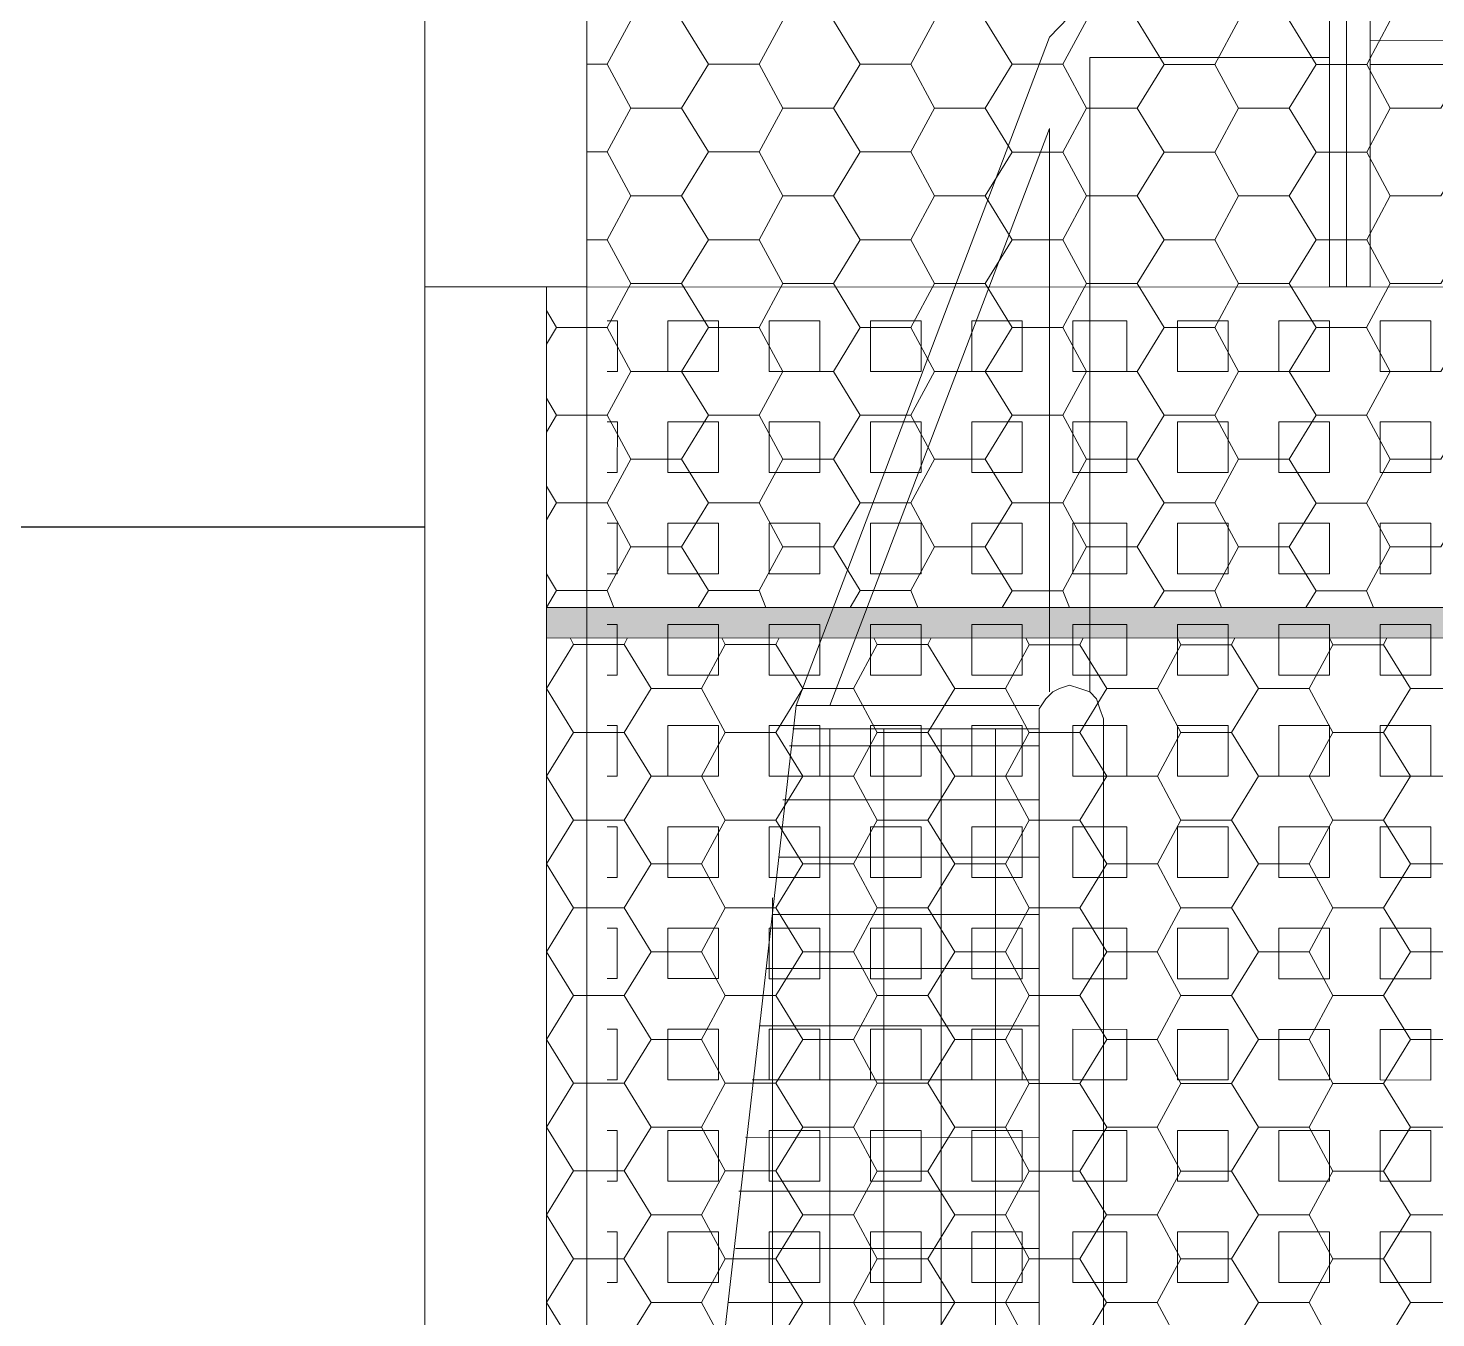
# Model space of a CAD drawing. Extents: x 3377 to 3790, y 1673 to 1846.
# Drawn here: x 3513.335 to 3515.099, y 1763.606 to 1765.223 of the extents above; entities that cross this region are included whole.
import ezdxf

# ---------------------------------------------------------------- set-up
doc = ezdxf.new("R2010")
doc.units = 0
doc.header["$LTSCALE"] = 2
for name, color, linetype, true_color in [('PDF7_0', 7, 'Continuous', 0xc6c6c6), ('PDF7_04-DETALHE', 7, 'Continuous', 0xc6c6c6), ('PDF7_13-CORTE', 7, 'Continuous', 0xe3e3e3)]:
    doc.layers.add(name, color=color, linetype=linetype, true_color=true_color)
doc.layers.add('PDF7_cor 1', color=7, linetype='Continuous')

msp = doc.modelspace()

# ---------------------------------------------------------------- linework, layer by layer
at = {"color": 1}
msp.add_line((3512.4, 1764.5976), (3513.832, 1764.5976), dxfattribs=at)
at = {"layer": 'PDF7_0', "lineweight": 0}
for points in [[(3514.0606, 1765.1776), (3514.0902, 1765.2326)], [(3514.1537, 1765.2326), (3514.1875, 1765.1776), (3514.251, 1765.1776), (3514.2806, 1765.2326)], [(3514.3441, 1765.2326), (3514.3779, 1765.1776), (3514.4414, 1765.1776), (3514.471, 1765.2326)], [(3514.5345, 1765.2326), (3514.5684, 1765.1776), (3514.6318, 1765.1776), (3514.6615, 1765.2326)], [(3514.7249, 1765.2326), (3514.7588, 1765.1775), (3514.8223, 1765.1775), (3514.8519, 1765.2326)], [(3514.9154, 1765.2325), (3514.9492, 1765.1775), (3515.0127, 1765.1775), (3515.0423, 1765.2325)], [(3514.0352, 1765.1776), (3514.0606, 1765.1776), (3514.0902, 1765.1226), (3514.1537, 1765.1226), (3514.1875, 1765.1776)], [(3514.251, 1765.1776), (3514.2806, 1765.1226), (3514.3441, 1765.1226), (3514.3779, 1765.1776)], [(3514.4414, 1765.1776), (3514.471, 1765.1226), (3514.5345, 1765.1226), (3514.5684, 1765.1776)], [(3514.6318, 1765.1776), (3514.6615, 1765.1225), (3514.7249, 1765.1225), (3514.7588, 1765.1775)], [(3514.8223, 1765.1775), (3514.8519, 1765.1225), (3514.9153, 1765.1225), (3514.9492, 1765.1775)], [(3515.0127, 1765.1775), (3515.0423, 1765.1225), (3515.1058, 1765.1225), (3515.1396, 1765.1775)], [(3514.0606, 1765.0676), (3514.0902, 1765.1226)], [(3514.1537, 1765.1226), (3514.1875, 1765.0676), (3514.251, 1765.0676), (3514.2806, 1765.1226)], [(3514.3441, 1765.1226), (3514.3779, 1765.0676), (3514.4414, 1765.0676), (3514.471, 1765.1226)], [(3514.5345, 1765.1226), (3514.5684, 1765.0675), (3514.6318, 1765.0675), (3514.6615, 1765.1225)], [(3514.7249, 1765.1225), (3514.7588, 1765.0675), (3514.8222, 1765.0675), (3514.8519, 1765.1225)], [(3514.9153, 1765.1225), (3514.9492, 1765.0675), (3515.0127, 1765.0675), (3515.0423, 1765.1225)], [(3514.0352, 1765.0676), (3514.0606, 1765.0676), (3514.0902, 1765.0126), (3514.1537, 1765.0126), (3514.1875, 1765.0676)], [(3514.251, 1765.0676), (3514.2806, 1765.0126), (3514.3441, 1765.0125), (3514.3779, 1765.0676)], [(3514.4414, 1765.0676), (3514.471, 1765.0125), (3514.5345, 1765.0125), (3514.5684, 1765.0675)], [(3514.6318, 1765.0675), (3514.6614, 1765.0125), (3514.7249, 1765.0125), (3514.7588, 1765.0675)], [(3514.8222, 1765.0675), (3514.8519, 1765.0125), (3514.9153, 1765.0125), (3514.9492, 1765.0675)], [(3515.0127, 1765.0675), (3515.0423, 1765.0125), (3515.1058, 1765.0125), (3515.1396, 1765.0675)], [(3514.0606, 1764.9576), (3514.0902, 1765.0126)], [(3514.1537, 1765.0126), (3514.1875, 1764.9575), (3514.251, 1764.9575), (3514.2806, 1765.0126)], [(3514.3441, 1765.0125), (3514.3779, 1764.9575), (3514.4414, 1764.9575), (3514.471, 1765.0125)], [(3514.5345, 1765.0125), (3514.5683, 1764.9575), (3514.6318, 1764.9575), (3514.6614, 1765.0125)], [(3514.7249, 1765.0125), (3514.7588, 1764.9575), (3514.8222, 1764.9575), (3514.8519, 1765.0125)], [(3514.9153, 1765.0125), (3514.9492, 1764.9575), (3515.0127, 1764.9575), (3515.0423, 1765.0125)], [(3514.0352, 1764.9576), (3514.0606, 1764.9576), (3514.0902, 1764.9025), (3514.1537, 1764.9025), (3514.1875, 1764.9575)], [(3514.251, 1764.9575), (3514.2806, 1764.9025), (3514.3441, 1764.9025), (3514.3779, 1764.9575)], [(3514.4414, 1764.9575), (3514.471, 1764.9025), (3514.5345, 1764.9025), (3514.5683, 1764.9575)], [(3514.6318, 1764.9575), (3514.6614, 1764.9025), (3514.7249, 1764.9025), (3514.7588, 1764.9575)], [(3514.8222, 1764.9575), (3514.8519, 1764.9025), (3514.9153, 1764.9025), (3514.9492, 1764.9575)], [(3515.0127, 1764.9575), (3515.0423, 1764.9025), (3515.1057, 1764.9025), (3515.1396, 1764.9575)], [(3513.9844, 1764.8687), (3513.9971, 1764.8475), (3514.0606, 1764.8475), (3514.0902, 1764.9025)], [(3514.1537, 1764.9025), (3514.1875, 1764.8475), (3514.251, 1764.8475), (3514.2806, 1764.9025)], [(3514.3441, 1764.9025), (3514.3779, 1764.8475), (3514.4414, 1764.8475), (3514.471, 1764.9025)], [(3514.5345, 1764.9025), (3514.5683, 1764.8475), (3514.6318, 1764.8475), (3514.6614, 1764.9025)], [(3514.7249, 1764.9025), (3514.7588, 1764.8475), (3514.8222, 1764.8475), (3514.8519, 1764.9025)], [(3514.9153, 1764.9025), (3514.9492, 1764.8475), (3515.0126, 1764.8475), (3515.0423, 1764.9025)], [(3513.9844, 1764.8264), (3513.9971, 1764.8475)], [(3514.0606, 1764.8475), (3514.0902, 1764.7925), (3514.1537, 1764.7925), (3514.1875, 1764.8475)], [(3514.251, 1764.8475), (3514.2806, 1764.7925), (3514.3441, 1764.7925), (3514.3779, 1764.8475)], [(3514.4414, 1764.8475), (3514.471, 1764.7925), (3514.5345, 1764.7925), (3514.5683, 1764.8475)], [(3514.6318, 1764.8475), (3514.6614, 1764.7925), (3514.7249, 1764.7925), (3514.7588, 1764.8475)], [(3514.8222, 1764.8475), (3514.8518, 1764.7925), (3514.9153, 1764.7925), (3514.9492, 1764.8475)], [(3515.0126, 1764.8475), (3515.0423, 1764.7925), (3515.1057, 1764.7925), (3515.1396, 1764.8475)], [(3513.9844, 1764.7587), (3513.9971, 1764.7375), (3514.0606, 1764.7375), (3514.0902, 1764.7925)], [(3514.1537, 1764.7925), (3514.1875, 1764.7375), (3514.251, 1764.7375), (3514.2806, 1764.7925)], [(3514.3441, 1764.7925), (3514.3779, 1764.7375), (3514.4414, 1764.7375), (3514.471, 1764.7925)], [(3514.5345, 1764.7925), (3514.5683, 1764.7375), (3514.6318, 1764.7375), (3514.6614, 1764.7925)], [(3514.7249, 1764.7925), (3514.7588, 1764.7375), (3514.8222, 1764.7375), (3514.8518, 1764.7925)], [(3514.9153, 1764.7925), (3514.9492, 1764.7375), (3515.0126, 1764.7375), (3515.0423, 1764.7925)], [(3513.9844, 1764.7164), (3513.9971, 1764.7375)], [(3514.0606, 1764.7375), (3514.0902, 1764.6825), (3514.1536, 1764.6825), (3514.1875, 1764.7375)], [(3514.251, 1764.7375), (3514.2806, 1764.6825), (3514.3441, 1764.6825), (3514.3779, 1764.7375)], [(3514.4414, 1764.7375), (3514.471, 1764.6825), (3514.5345, 1764.6825), (3514.5683, 1764.7375)], [(3514.6318, 1764.7375), (3514.6614, 1764.6825), (3514.7249, 1764.6825), (3514.7588, 1764.7375)], [(3514.8222, 1764.7375), (3514.8518, 1764.6825), (3514.9153, 1764.6825), (3514.9492, 1764.7375)], [(3515.0126, 1764.7375), (3515.0423, 1764.6824), (3515.1057, 1764.6824), (3515.1396, 1764.7374)], [(3513.9844, 1764.6487), (3513.9971, 1764.6275), (3514.0605, 1764.6275), (3514.0902, 1764.6825)], [(3514.1536, 1764.6825), (3514.1875, 1764.6275), (3514.251, 1764.6275), (3514.2806, 1764.6825)], [(3514.3441, 1764.6825), (3514.3779, 1764.6275), (3514.4414, 1764.6275), (3514.471, 1764.6825)], [(3514.5345, 1764.6825), (3514.5683, 1764.6275), (3514.6318, 1764.6275), (3514.6614, 1764.6825)], [(3514.7249, 1764.6825), (3514.7587, 1764.6275), (3514.8222, 1764.6275), (3514.8518, 1764.6825)], [(3514.9153, 1764.6825), (3514.9492, 1764.6274), (3515.0126, 1764.6274), (3515.0423, 1764.6824)], [(3513.9844, 1764.6063), (3513.9971, 1764.6275)], [(3514.0605, 1764.6275), (3514.0902, 1764.5725), (3514.1536, 1764.5725), (3514.1875, 1764.6275)], [(3514.251, 1764.6275), (3514.2806, 1764.5725), (3514.3441, 1764.5725), (3514.3779, 1764.6275)], [(3514.4414, 1764.6275), (3514.471, 1764.5725), (3514.5345, 1764.5725), (3514.5683, 1764.6275)], [(3514.6318, 1764.6275), (3514.6614, 1764.5725), (3514.7249, 1764.5724), (3514.7587, 1764.6275)], [(3514.8222, 1764.6275), (3514.8518, 1764.5724), (3514.9153, 1764.5724), (3514.9492, 1764.6274)], [(3515.0126, 1764.6274), (3515.0423, 1764.5724), (3515.1057, 1764.5724), (3515.1396, 1764.6274)], [(3514.0605, 1764.5175), (3514.0902, 1764.5725)], [(3514.1536, 1764.5725), (3514.1875, 1764.5175), (3514.251, 1764.5175), (3514.2594, 1764.4963)], [(3514.251, 1764.5175), (3514.2806, 1764.5725)], [(3514.3441, 1764.5725), (3514.3779, 1764.5175), (3514.4414, 1764.5175), (3514.4498, 1764.4963)], [(3514.4414, 1764.5175), (3514.471, 1764.5725)], [(3514.5345, 1764.5725), (3514.5683, 1764.5174), (3514.6318, 1764.5174), (3514.6403, 1764.4963)], [(3514.6318, 1764.5174), (3514.6614, 1764.5725)], [(3514.7249, 1764.5724), (3514.7587, 1764.5174), (3514.8222, 1764.5174), (3514.8307, 1764.4963)], [(3514.8222, 1764.5174), (3514.8518, 1764.5724)], [(3514.9153, 1764.5724), (3514.9492, 1764.5174), (3515.0126, 1764.5174), (3515.0211, 1764.4963)], [(3515.0126, 1764.5174), (3515.0423, 1764.5724)], [(3513.9844, 1764.5386), (3513.9971, 1764.5175), (3514.0605, 1764.5175), (3514.069, 1764.4963)], [(3513.9844, 1764.4963), (3513.9971, 1764.5175)], [(3514.1748, 1764.4963), (3514.1875, 1764.5175)], [(3514.3652, 1764.4963), (3514.3779, 1764.5175)], [(3514.5556, 1764.4963), (3514.5683, 1764.5174)], [(3514.746, 1764.4963), (3514.7587, 1764.5174)], [(3514.9365, 1764.4963), (3514.9492, 1764.5174)], [(3514.014, 1764.4582), (3514.0182, 1764.4498), (3514.0817, 1764.4498), (3514.0859, 1764.4582)], [(3514.2044, 1764.4582), (3514.2086, 1764.4498), (3514.2721, 1764.4498), (3514.2763, 1764.4582)], [(3514.3948, 1764.4582), (3514.3991, 1764.4498), (3514.4625, 1764.4498), (3514.4668, 1764.4582)], [(3514.5852, 1764.4582), (3514.5895, 1764.4497), (3514.6529, 1764.4497), (3514.6572, 1764.4582)], [(3514.7757, 1764.4582), (3514.7799, 1764.4497), (3514.8434, 1764.4497), (3514.8476, 1764.4582)], [(3514.9661, 1764.4582), (3514.9703, 1764.4497), (3515.0338, 1764.4497), (3515.038, 1764.4582)], [(3514.0182, 1764.4498), (3513.9844, 1764.3948), (3514.0182, 1764.3398), (3514.0817, 1764.3398), (3514.1155, 1764.3948)], [(3514.0817, 1764.4498), (3514.1155, 1764.3948), (3514.179, 1764.3948), (3514.2086, 1764.4498)], [(3514.2721, 1764.4498), (3514.306, 1764.3948), (3514.3694, 1764.3947), (3514.3991, 1764.4498)], [(3514.4625, 1764.4498), (3514.4964, 1764.3947), (3514.5598, 1764.3947), (3514.5895, 1764.4497)], [(3514.6529, 1764.4497), (3514.6868, 1764.3947), (3514.7503, 1764.3947), (3514.7799, 1764.4497)], [(3514.8434, 1764.4497), (3514.8772, 1764.3947), (3514.9407, 1764.3947), (3514.9703, 1764.4497)], [(3515.0338, 1764.4497), (3515.0676, 1764.3947), (3515.1311, 1764.3947), (3515.1607, 1764.4497)], [(3513.9844, 1764.3948), (3513.9844, 1764.3948)], [(3514.179, 1764.3948), (3514.2086, 1764.3398), (3514.2721, 1764.3397), (3514.306, 1764.3948)], [(3514.3694, 1764.3947), (3514.399, 1764.3397), (3514.4625, 1764.3397), (3514.4964, 1764.3947)], [(3514.5598, 1764.3947), (3514.5895, 1764.3397), (3514.6529, 1764.3397), (3514.6868, 1764.3947)], [(3514.7503, 1764.3947), (3514.7799, 1764.3397), (3514.8434, 1764.3397), (3514.8772, 1764.3947)], [(3514.9407, 1764.3947), (3514.9703, 1764.3397), (3515.0338, 1764.3397), (3515.0676, 1764.3947)], [(3514.0182, 1764.3398), (3513.9844, 1764.2848), (3514.0182, 1764.2297), (3514.0817, 1764.2297), (3514.1155, 1764.2847)], [(3514.0817, 1764.3398), (3514.1155, 1764.2847), (3514.179, 1764.2847), (3514.2086, 1764.3398)], [(3514.2721, 1764.3397), (3514.306, 1764.2847), (3514.3694, 1764.2847), (3514.399, 1764.3397)], [(3514.4625, 1764.3397), (3514.4964, 1764.2847), (3514.5598, 1764.2847), (3514.5895, 1764.3397)], [(3514.6529, 1764.3397), (3514.6868, 1764.2847), (3514.7503, 1764.2847), (3514.7799, 1764.3397)], [(3514.8434, 1764.3397), (3514.8772, 1764.2847), (3514.9407, 1764.2847), (3514.9703, 1764.3397)], [(3515.0338, 1764.3397), (3515.0676, 1764.2847), (3515.1311, 1764.2847), (3515.1607, 1764.3397)], [(3513.9844, 1764.2848), (3513.9844, 1764.2848)], [(3514.179, 1764.2847), (3514.2086, 1764.2297), (3514.2721, 1764.2297), (3514.306, 1764.2847)], [(3514.3694, 1764.2847), (3514.399, 1764.2297), (3514.4625, 1764.2297), (3514.4964, 1764.2847)], [(3514.5598, 1764.2847), (3514.5895, 1764.2297), (3514.6529, 1764.2297), (3514.6868, 1764.2847)], [(3514.7503, 1764.2847), (3514.7799, 1764.2297), (3514.8433, 1764.2297), (3514.8772, 1764.2847)], [(3514.9407, 1764.2847), (3514.9703, 1764.2297), (3515.0338, 1764.2297), (3515.0676, 1764.2847)], [(3514.0182, 1764.2297), (3513.9844, 1764.1747), (3514.0182, 1764.1197), (3514.0817, 1764.1197), (3514.1155, 1764.1747)], [(3514.0817, 1764.2297), (3514.1155, 1764.1747), (3514.179, 1764.1747), (3514.2086, 1764.2297)], [(3514.2721, 1764.2297), (3514.3059, 1764.1747), (3514.3694, 1764.1747), (3514.399, 1764.2297)], [(3514.4625, 1764.2297), (3514.4964, 1764.1747), (3514.5598, 1764.1747), (3514.5895, 1764.2297)], [(3514.6529, 1764.2297), (3514.6868, 1764.1747), (3514.7503, 1764.1747), (3514.7799, 1764.2297)], [(3514.8433, 1764.2297), (3514.8772, 1764.1747), (3514.9407, 1764.1747), (3514.9703, 1764.2297)], [(3515.0338, 1764.2297), (3515.0676, 1764.1747), (3515.1311, 1764.1747), (3515.1607, 1764.2297)], [(3513.9844, 1764.1747), (3513.9844, 1764.1747)], [(3514.179, 1764.1747), (3514.2086, 1764.1197), (3514.2721, 1764.1197), (3514.3059, 1764.1747)], [(3514.3694, 1764.1747), (3514.399, 1764.1197), (3514.4625, 1764.1197), (3514.4964, 1764.1747)], [(3514.5598, 1764.1747), (3514.5895, 1764.1197), (3514.6529, 1764.1197), (3514.6868, 1764.1747)], [(3514.7503, 1764.1747), (3514.7799, 1764.1197), (3514.8433, 1764.1197), (3514.8772, 1764.1747)], [(3514.9407, 1764.1747), (3514.9703, 1764.1197), (3515.0338, 1764.1197), (3515.0676, 1764.1747)], [(3514.0182, 1764.1197), (3513.9843, 1764.0647), (3514.0182, 1764.0097), (3514.0817, 1764.0097), (3514.1155, 1764.0647)], [(3514.0817, 1764.1197), (3514.1155, 1764.0647), (3514.179, 1764.0647), (3514.2086, 1764.1197)], [(3514.2721, 1764.1197), (3514.3059, 1764.0647), (3514.3694, 1764.0647), (3514.399, 1764.1197)], [(3514.4625, 1764.1197), (3514.4964, 1764.0647), (3514.5598, 1764.0647), (3514.5895, 1764.1197)], [(3514.6529, 1764.1197), (3514.6868, 1764.0647), (3514.7502, 1764.0647), (3514.7799, 1764.1197)], [(3514.8433, 1764.1197), (3514.8772, 1764.0647), (3514.9407, 1764.0647), (3514.9703, 1764.1197)], [(3515.0338, 1764.1197), (3515.0676, 1764.0646), (3515.1311, 1764.0646), (3515.1607, 1764.1196)], [(3513.9843, 1764.0647), (3513.9843, 1764.0647)], [(3514.179, 1764.0647), (3514.2086, 1764.0097), (3514.2721, 1764.0097), (3514.3059, 1764.0647)], [(3514.3694, 1764.0647), (3514.399, 1764.0097), (3514.4625, 1764.0097), (3514.4964, 1764.0647)], [(3514.5598, 1764.0647), (3514.5894, 1764.0097), (3514.6529, 1764.0097), (3514.6868, 1764.0647)], [(3514.7502, 1764.0647), (3514.7799, 1764.0097), (3514.8433, 1764.0097), (3514.8772, 1764.0647)], [(3514.9407, 1764.0647), (3514.9703, 1764.0096), (3515.0338, 1764.0096), (3515.0676, 1764.0646)], [(3514.0182, 1764.0097), (3513.9843, 1763.9547), (3514.0182, 1763.8997), (3514.0817, 1763.8997), (3514.1155, 1763.9547)], [(3514.0817, 1764.0097), (3514.1155, 1763.9547), (3514.179, 1763.9547), (3514.2086, 1764.0097)], [(3514.2721, 1764.0097), (3514.3059, 1763.9547), (3514.3694, 1763.9547), (3514.399, 1764.0097)], [(3514.4625, 1764.0097), (3514.4963, 1763.9547), (3514.5598, 1763.9547), (3514.5894, 1764.0097)], [(3514.6529, 1764.0097), (3514.6868, 1763.9547), (3514.7502, 1763.9546), (3514.7799, 1764.0097)], [(3514.8433, 1764.0097), (3514.8772, 1763.9546), (3514.9407, 1763.9546), (3514.9703, 1764.0096)], [(3515.0338, 1764.0096), (3515.0676, 1763.9546), (3515.1311, 1763.9546), (3515.1607, 1764.0096)], [(3513.9843, 1763.9547), (3513.9843, 1763.9547)], [(3514.179, 1763.9547), (3514.2086, 1763.8997), (3514.2721, 1763.8997), (3514.3059, 1763.9547)], [(3514.3694, 1763.9547), (3514.399, 1763.8997), (3514.4625, 1763.8997), (3514.4963, 1763.9547)], [(3514.5598, 1763.9547), (3514.5894, 1763.8996), (3514.6529, 1763.8996), (3514.6868, 1763.9547)], [(3514.7502, 1763.9546), (3514.7799, 1763.8996), (3514.8433, 1763.8996), (3514.8772, 1763.9546)], [(3514.9407, 1763.9546), (3514.9703, 1763.8996), (3515.0337, 1763.8996), (3515.0676, 1763.9546)], [(3514.0182, 1763.8997), (3513.9843, 1763.8447), (3514.0182, 1763.7897), (3514.0817, 1763.7897), (3514.1155, 1763.8447)], [(3514.0817, 1763.8997), (3514.1155, 1763.8447), (3514.179, 1763.8447), (3514.2086, 1763.8997)], [(3514.2721, 1763.8997), (3514.3059, 1763.8447), (3514.3694, 1763.8447), (3514.399, 1763.8997)], [(3514.4625, 1763.8997), (3514.4963, 1763.8446), (3514.5598, 1763.8446), (3514.5894, 1763.8996)], [(3514.6529, 1763.8996), (3514.6868, 1763.8446), (3514.7502, 1763.8446), (3514.7799, 1763.8996)], [(3514.8433, 1763.8996), (3514.8772, 1763.8446), (3514.9406, 1763.8446), (3514.9703, 1763.8996)], [(3515.0337, 1763.8996), (3515.0676, 1763.8446), (3515.1311, 1763.8446), (3515.1607, 1763.8996)], [(3513.9843, 1763.8447), (3513.9843, 1763.8447)], [(3514.179, 1763.8447), (3514.2086, 1763.7897), (3514.2721, 1763.7897), (3514.3059, 1763.8447)], [(3514.3694, 1763.8447), (3514.399, 1763.7896), (3514.4625, 1763.7896), (3514.4963, 1763.8446)], [(3514.5598, 1763.8446), (3514.5894, 1763.7896), (3514.6529, 1763.7896), (3514.6868, 1763.8446)], [(3514.7502, 1763.8446), (3514.7798, 1763.7896), (3514.8433, 1763.7896), (3514.8772, 1763.8446)], [(3514.9406, 1763.8446), (3514.9703, 1763.7896), (3515.0337, 1763.7896), (3515.0676, 1763.8446)], [(3514.0182, 1763.7897), (3513.9843, 1763.7347), (3514.0182, 1763.6797), (3514.0816, 1763.6796), (3514.1155, 1763.7347)], [(3514.0817, 1763.7897), (3514.1155, 1763.7347), (3514.179, 1763.7346), (3514.2086, 1763.7897)], [(3514.2721, 1763.7897), (3514.3059, 1763.7346), (3514.3694, 1763.7346), (3514.399, 1763.7896)], [(3514.4625, 1763.7896), (3514.4963, 1763.7346), (3514.5598, 1763.7346), (3514.5894, 1763.7896)], [(3514.6529, 1763.7896), (3514.6867, 1763.7346), (3514.7502, 1763.7346), (3514.7798, 1763.7896)], [(3514.8433, 1763.7896), (3514.8772, 1763.7346), (3514.9406, 1763.7346), (3514.9703, 1763.7896)], [(3515.0337, 1763.7896), (3515.0676, 1763.7346), (3515.1311, 1763.7346), (3515.1607, 1763.7896)], [(3513.9843, 1763.7347), (3513.9843, 1763.7347)], [(3514.179, 1763.7346), (3514.2086, 1763.6796), (3514.2721, 1763.6796), (3514.3059, 1763.7346)], [(3514.3694, 1763.7346), (3514.399, 1763.6796), (3514.4625, 1763.6796), (3514.4963, 1763.7346)], [(3514.5598, 1763.7346), (3514.5894, 1763.6796), (3514.6529, 1763.6796), (3514.6867, 1763.7346)], [(3514.7502, 1763.7346), (3514.7798, 1763.6796), (3514.8433, 1763.6796), (3514.8772, 1763.7346)], [(3514.9406, 1763.7346), (3514.9703, 1763.6796), (3515.0337, 1763.6796), (3515.0676, 1763.7346)], [(3514.0182, 1763.6797), (3513.9843, 1763.6246), (3514.0182, 1763.5696), (3514.0816, 1763.5696), (3514.1155, 1763.6246)], [(3514.0816, 1763.6796), (3514.1155, 1763.6246), (3514.179, 1763.6246), (3514.2086, 1763.6796)], [(3514.2721, 1763.6796), (3514.3059, 1763.6246), (3514.3694, 1763.6246), (3514.399, 1763.6796)], [(3514.4625, 1763.6796), (3514.4963, 1763.6246), (3514.5598, 1763.6246), (3514.5894, 1763.6796)], [(3514.6529, 1763.6796), (3514.6867, 1763.6246), (3514.7502, 1763.6246), (3514.7798, 1763.6796)], [(3514.8433, 1763.6796), (3514.8772, 1763.6246), (3514.9406, 1763.6246), (3514.9703, 1763.6796)], [(3515.0337, 1763.6796), (3515.0676, 1763.6246), (3515.131, 1763.6246), (3515.1607, 1763.6796)], [(3513.9843, 1763.6246), (3513.9843, 1763.6246)], [(3514.179, 1763.6246), (3514.2086, 1763.5696), (3514.2721, 1763.5696), (3514.3059, 1763.6246)], [(3514.3694, 1763.6246), (3514.399, 1763.5696), (3514.4625, 1763.5696), (3514.4963, 1763.6246)], [(3514.5598, 1763.6246), (3514.5894, 1763.5696), (3514.6529, 1763.5696), (3514.6867, 1763.6246)], [(3514.7502, 1763.6246), (3514.7798, 1763.5696), (3514.8433, 1763.5696), (3514.8772, 1763.6246)], [(3514.9406, 1763.6246), (3514.9702, 1763.5696), (3515.0337, 1763.5696), (3515.0676, 1763.6246)]]:
    msp.add_lwpolyline(points, dxfattribs=at)
at = {"layer": 'PDF7_0', "color": 7, "lineweight": 0}
msp.add_lwpolyline([(3516.0832, 1764.4962), (3516.0832, 1764.4581), (3513.9844, 1764.4582), (3513.9844, 1764.4963)], close=True, dxfattribs=at)
at = {"layer": 'PDF7_0', "color": 9, "true_color": 0xc1c1c1, "transparency": 33554559}
for points in [[(3514.0395, 1766.5401), (3513.9845, 1766.5401), (3516.0832, 1764.4962)], [(3513.9845, 1766.5401), (3516.0832, 1764.4962), (3516.0282, 1764.4962)], [(3516.0832, 1764.4962), (3513.9844, 1764.4963), (3516.0832, 1764.4581)], [(3513.9844, 1764.4963), (3516.0832, 1764.4581), (3513.9844, 1764.4582)]]:
    msp.add_solid(points, dxfattribs=at)
at = {"layer": 'PDF7_04-DETALHE', "lineweight": 0}
for points in [[(3514.0352, 1765.2961), (3514.035, 1762.3975)], [(3514.0352, 1764.8983), (3519.6081, 1764.8979), (3519.6079, 1762.3971)], [(3514.0606, 1764.856), (3514.0733, 1764.856), (3514.0733, 1764.7925), (3514.0606, 1764.7925)], [(3514.0606, 1764.7291), (3514.0733, 1764.7291), (3514.0732, 1764.6656), (3514.0606, 1764.6656)], [(3514.0605, 1764.6021), (3514.0732, 1764.6021), (3514.0732, 1764.5386), (3514.0605, 1764.5386)], [(3514.0605, 1764.4752), (3514.0732, 1764.4752), (3514.0732, 1764.4117), (3514.0605, 1764.4117)], [(3514.0605, 1764.3482), (3514.0732, 1764.3482), (3514.0732, 1764.2848), (3514.0605, 1764.2848)], [(3514.0605, 1764.2213), (3514.0732, 1764.2213), (3514.0732, 1764.1578), (3514.0605, 1764.1578)], [(3514.0605, 1764.0943), (3514.0732, 1764.0943), (3514.0732, 1764.0309), (3514.0605, 1764.0309)], [(3514.0605, 1763.9674), (3514.0732, 1763.9674), (3514.0732, 1763.9039), (3514.0605, 1763.9039)], [(3514.0605, 1763.8404), (3514.0732, 1763.8404), (3514.0732, 1763.777), (3514.0605, 1763.777)], [(3514.0605, 1763.7135), (3514.0732, 1763.7135), (3514.0732, 1763.65), (3514.0605, 1763.65)]]:
    msp.add_lwpolyline(points, dxfattribs=at)
for points in [[(3514.2002, 1764.856), (3514.2002, 1764.7925), (3514.1367, 1764.7925), (3514.1367, 1764.856)], [(3514.3271, 1764.856), (3514.3271, 1764.7925), (3514.2637, 1764.7925), (3514.2637, 1764.856)], [(3514.4541, 1764.856), (3514.4541, 1764.7925), (3514.3906, 1764.7925), (3514.3906, 1764.856)], [(3514.581, 1764.856), (3514.581, 1764.7925), (3514.5176, 1764.7925), (3514.5176, 1764.856)], [(3514.7122, 1764.856), (3514.7122, 1764.7925), (3514.6445, 1764.7925), (3514.6445, 1764.856)], [(3514.8392, 1764.8559), (3514.8392, 1764.7925), (3514.7757, 1764.7925), (3514.7757, 1764.856)], [(3514.9661, 1764.8559), (3514.9661, 1764.7925), (3514.9026, 1764.7925), (3514.9026, 1764.8559)], [(3515.093, 1764.8559), (3515.093, 1764.7925), (3515.0296, 1764.7925), (3515.0296, 1764.8559)], [(3514.2002, 1764.729), (3514.2002, 1764.6656), (3514.1367, 1764.6656), (3514.1367, 1764.7291)], [(3514.3271, 1764.729), (3514.3271, 1764.6656), (3514.2637, 1764.6656), (3514.2637, 1764.729)], [(3514.4541, 1764.729), (3514.4541, 1764.6656), (3514.3906, 1764.6656), (3514.3906, 1764.729)], [(3514.581, 1764.729), (3514.581, 1764.6656), (3514.5176, 1764.6656), (3514.5176, 1764.729)], [(3514.7122, 1764.729), (3514.7122, 1764.6655), (3514.6445, 1764.6655), (3514.6445, 1764.729)], [(3514.8392, 1764.729), (3514.8391, 1764.6655), (3514.7757, 1764.6655), (3514.7757, 1764.729)], [(3514.9661, 1764.729), (3514.9661, 1764.6655), (3514.9026, 1764.6655), (3514.9026, 1764.729)], [(3515.093, 1764.729), (3515.093, 1764.6655), (3515.0296, 1764.6655), (3515.0296, 1764.729)], [(3514.2002, 1764.6021), (3514.2002, 1764.5386), (3514.1367, 1764.5386), (3514.1367, 1764.6021)], [(3514.3271, 1764.6021), (3514.3271, 1764.5386), (3514.2637, 1764.5386), (3514.2637, 1764.6021)], [(3514.4541, 1764.6021), (3514.4541, 1764.5386), (3514.3906, 1764.5386), (3514.3906, 1764.6021)], [(3514.581, 1764.6021), (3514.581, 1764.5386), (3514.5175, 1764.5386), (3514.5175, 1764.6021)], [(3514.7122, 1764.6021), (3514.7122, 1764.5386), (3514.6445, 1764.5386), (3514.6445, 1764.6021)], [(3514.8391, 1764.6021), (3514.8391, 1764.5386), (3514.7757, 1764.5386), (3514.7757, 1764.6021)], [(3514.9661, 1764.6021), (3514.9661, 1764.5386), (3514.9026, 1764.5386), (3514.9026, 1764.6021)], [(3515.093, 1764.602), (3515.093, 1764.5386), (3515.0296, 1764.5386), (3515.0296, 1764.602)], [(3514.2002, 1764.4752), (3514.2002, 1764.4117), (3514.1367, 1764.4117), (3514.1367, 1764.4752)], [(3514.3271, 1764.4752), (3514.3271, 1764.4117), (3514.2636, 1764.4117), (3514.2637, 1764.4752)], [(3514.4541, 1764.4751), (3514.4541, 1764.4117), (3514.3906, 1764.4117), (3514.3906, 1764.4751)], [(3514.581, 1764.4751), (3514.581, 1764.4117), (3514.5175, 1764.4117), (3514.5175, 1764.4751)], [(3514.7122, 1764.4751), (3514.7122, 1764.4117), (3514.6445, 1764.4117), (3514.6445, 1764.4751)], [(3514.8391, 1764.4751), (3514.8391, 1764.4116), (3514.7757, 1764.4116), (3514.7757, 1764.4751)], [(3514.9661, 1764.4751), (3514.9661, 1764.4116), (3514.9026, 1764.4116), (3514.9026, 1764.4751)], [(3515.093, 1764.4751), (3515.093, 1764.4116), (3515.0295, 1764.4116), (3515.0296, 1764.4751)], [(3514.2002, 1764.3482), (3514.2002, 1764.2847), (3514.1367, 1764.2847), (3514.1367, 1764.3482)], [(3514.3271, 1764.3482), (3514.3271, 1764.2847), (3514.2636, 1764.2847), (3514.2636, 1764.3482)], [(3514.4541, 1764.3482), (3514.4541, 1764.2847), (3514.3906, 1764.2847), (3514.3906, 1764.3482)], [(3514.581, 1764.3482), (3514.581, 1764.2847), (3514.5175, 1764.2847), (3514.5175, 1764.3482)], [(3514.7122, 1764.3482), (3514.7122, 1764.2847), (3514.6445, 1764.2847), (3514.6445, 1764.3482)], [(3514.8391, 1764.3482), (3514.8391, 1764.2847), (3514.7756, 1764.2847), (3514.7757, 1764.3482)], [(3514.9661, 1764.3482), (3514.9661, 1764.2847), (3514.9026, 1764.2847), (3514.9026, 1764.3482)], [(3515.093, 1764.3482), (3515.093, 1764.2847), (3515.0295, 1764.2847), (3515.0295, 1764.3482)], [(3514.2002, 1764.2213), (3514.2002, 1764.1578), (3514.1367, 1764.1578), (3514.1367, 1764.2213)], [(3514.3271, 1764.2213), (3514.3271, 1764.1578), (3514.2636, 1764.1578), (3514.2636, 1764.2213)], [(3514.4541, 1764.2213), (3514.454, 1764.1578), (3514.3906, 1764.1578), (3514.3906, 1764.2213)], [(3514.581, 1764.2212), (3514.581, 1764.1578), (3514.5175, 1764.1578), (3514.5175, 1764.2212)], [(3514.7122, 1764.2212), (3514.7122, 1764.1578), (3514.6445, 1764.1578), (3514.6445, 1764.2212)], [(3514.8391, 1764.2212), (3514.8391, 1764.1578), (3514.7756, 1764.1578), (3514.7756, 1764.2212)], [(3514.9661, 1764.2212), (3514.9661, 1764.1577), (3514.9026, 1764.1577), (3514.9026, 1764.2212)], [(3515.093, 1764.2212), (3515.093, 1764.1577), (3515.0295, 1764.1577), (3515.0295, 1764.2212)], [(3514.2002, 1764.0943), (3514.2001, 1764.0309), (3514.1367, 1764.0309), (3514.1367, 1764.0943)], [(3514.3271, 1764.0943), (3514.3271, 1764.0308), (3514.2636, 1764.0308), (3514.2636, 1764.0943)], [(3514.454, 1764.0943), (3514.454, 1764.0308), (3514.3906, 1764.0308), (3514.3906, 1764.0943)], [(3514.581, 1764.0943), (3514.581, 1764.0308), (3514.5175, 1764.0308), (3514.5175, 1764.0943)], [(3514.7122, 1764.0943), (3514.7122, 1764.0308), (3514.6445, 1764.0308), (3514.6445, 1764.0943)], [(3514.8391, 1764.0943), (3514.8391, 1764.0308), (3514.7756, 1764.0308), (3514.7756, 1764.0943)], [(3514.9661, 1764.0943), (3514.966, 1764.0308), (3514.9026, 1764.0308), (3514.9026, 1764.0943)], [(3515.093, 1764.0943), (3515.093, 1764.0308), (3515.0295, 1764.0308), (3515.0295, 1764.0943)], [(3514.2001, 1763.9674), (3514.2001, 1763.9039), (3514.1367, 1763.9039), (3514.1367, 1763.9674)], [(3514.3271, 1763.9674), (3514.3271, 1763.9039), (3514.2636, 1763.9039), (3514.2636, 1763.9674)], [(3514.454, 1763.9674), (3514.454, 1763.9039), (3514.3906, 1763.9039), (3514.3906, 1763.9674)], [(3514.581, 1763.9674), (3514.581, 1763.9039), (3514.5175, 1763.9039), (3514.5175, 1763.9674)], [(3514.7122, 1763.9673), (3514.7122, 1763.9039), (3514.6444, 1763.9039), (3514.6445, 1763.9674)], [(3514.8391, 1763.9673), (3514.8391, 1763.9039), (3514.7756, 1763.9039), (3514.7756, 1763.9673)], [(3514.966, 1763.9673), (3514.966, 1763.9039), (3514.9026, 1763.9039), (3514.9026, 1763.9673)], [(3515.093, 1763.9673), (3515.093, 1763.9038), (3515.0295, 1763.9039), (3515.0295, 1763.9673)], [(3514.2001, 1763.8404), (3514.2001, 1763.777), (3514.1367, 1763.777), (3514.1367, 1763.8404)], [(3514.3271, 1763.8404), (3514.3271, 1763.777), (3514.2636, 1763.777), (3514.2636, 1763.8404)], [(3514.454, 1763.8404), (3514.454, 1763.7769), (3514.3905, 1763.777), (3514.3906, 1763.8404)], [(3514.581, 1763.8404), (3514.581, 1763.7769), (3514.5175, 1763.7769), (3514.5175, 1763.8404)], [(3514.7121, 1763.8404), (3514.7121, 1763.7769), (3514.6444, 1763.7769), (3514.6444, 1763.8404)], [(3514.8391, 1763.8404), (3514.8391, 1763.7769), (3514.7756, 1763.7769), (3514.7756, 1763.8404)], [(3514.966, 1763.8404), (3514.966, 1763.7769), (3514.9026, 1763.7769), (3514.9026, 1763.8404)], [(3515.093, 1763.8404), (3515.093, 1763.7769), (3515.0295, 1763.7769), (3515.0295, 1763.8404)], [(3514.2001, 1763.7135), (3514.2001, 1763.65), (3514.1367, 1763.65), (3514.1367, 1763.7135)], [(3514.3271, 1763.7135), (3514.3271, 1763.65), (3514.2636, 1763.65), (3514.2636, 1763.7135)], [(3514.454, 1763.7135), (3514.454, 1763.65), (3514.3905, 1763.65), (3514.3905, 1763.7135)], [(3514.581, 1763.7135), (3514.581, 1763.65), (3514.5175, 1763.65), (3514.5175, 1763.7135)], [(3514.7121, 1763.7135), (3514.7121, 1763.65), (3514.6444, 1763.65), (3514.6444, 1763.7135)], [(3514.8391, 1763.7134), (3514.8391, 1763.65), (3514.7756, 1763.65), (3514.7756, 1763.7135)], [(3514.966, 1763.7134), (3514.966, 1763.65), (3514.9026, 1763.65), (3514.9026, 1763.7134)], [(3515.093, 1763.7134), (3515.093, 1763.65), (3515.0295, 1763.65), (3515.0295, 1763.7134)]]:
    msp.add_lwpolyline(points, close=True, dxfattribs=at)
at = {"layer": 'PDF7_13-CORTE', "color": 7, "lineweight": 0}
for points in [[(3513.9844, 1765.2961), (3513.8321, 1765.2961), (3513.8319, 1762.3975), (3512.4, 1762.3976)], [(3513.9844, 1764.8983), (3513.9842, 1762.3975), (3544.8685, 1762.3948)]]:
    msp.add_lwpolyline(points, dxfattribs=at)
msp.add_lwpolyline([(3513.8321, 1764.8983), (3514.0352, 1764.8983), (3514.0352, 1765.2961), (3513.8321, 1765.2961)], close=True, dxfattribs=at)
at = {"layer": 'PDF7_cor 1', "lineweight": 0}
for points in [[(3514.9662, 1765.698), (3514.9661, 1764.8983), (3515.0169, 1764.8983), (3515.0169, 1765.698)], [(3514.6826, 1764.3566), (3514.6783, 1764.3693), (3514.6741, 1764.382), (3514.6656, 1764.3905), (3514.6529, 1764.3947), (3514.6402, 1764.399), (3514.6276, 1764.3947), (3514.6191, 1764.3905), (3514.6106, 1764.382), (3514.6022, 1764.3693), (3514.6022, 1764.3567), (3514.6022, 1764.3186), (3514.602, 1762.3975), (3514.6824, 1762.3975)]]:
    msp.add_lwpolyline(points, close=True, dxfattribs=at)
for points in [[(3514.9873, 1764.8983), (3514.9873, 1765.698)], [(3514.2975, 1764.3736), (3514.6149, 1765.2114), (3514.9662, 1765.5753)], [(3515.0169, 1765.1775), (3515.6305, 1765.1775), (3515.6305, 1765.2071), (3515.0169, 1765.2072)], [(3514.9661, 1765.186), (3514.6657, 1765.186), (3514.6656, 1764.3905)], [(3514.6149, 1764.3905), (3514.6149, 1765.0972), (3514.3398, 1764.3736)], [(3514.6022, 1764.3736), (3514.2975, 1764.3736), (3514.0816, 1762.4779), (3514.602, 1762.4779)], [(3514.6022, 1764.344), (3514.2933, 1764.344)], [(3514.3397, 1762.4779), (3514.3398, 1764.344)], [(3514.4074, 1762.4779), (3514.4075, 1764.344)], [(3514.4793, 1762.4779), (3514.4794, 1764.344)], [(3514.547, 1762.4779), (3514.5472, 1764.344)], [(3514.289, 1764.3228), (3514.6022, 1764.3228)], [(3514.2806, 1764.2551), (3514.6022, 1764.2551)], [(3514.2763, 1764.1832), (3514.6022, 1764.1832)], [(3514.2677, 1762.4779), (3514.2679, 1764.1324)], [(3514.2679, 1764.1112), (3514.6021, 1764.1112)], [(3514.2594, 1764.0435), (3514.6021, 1764.0435)], [(3514.2509, 1763.9716), (3514.6021, 1763.9716)], [(3514.2425, 1763.9039), (3514.6021, 1763.9039)], [(3514.234, 1763.832), (3514.6021, 1763.8319)], [(3514.2255, 1763.7643), (3514.6021, 1763.7642)], [(3514.2213, 1763.6923), (3514.6021, 1763.6923)], [(3514.2128, 1763.6246), (3514.6021, 1763.6246)]]:
    msp.add_lwpolyline(points, dxfattribs=at)

doc.saveas('drawing.dxf')
